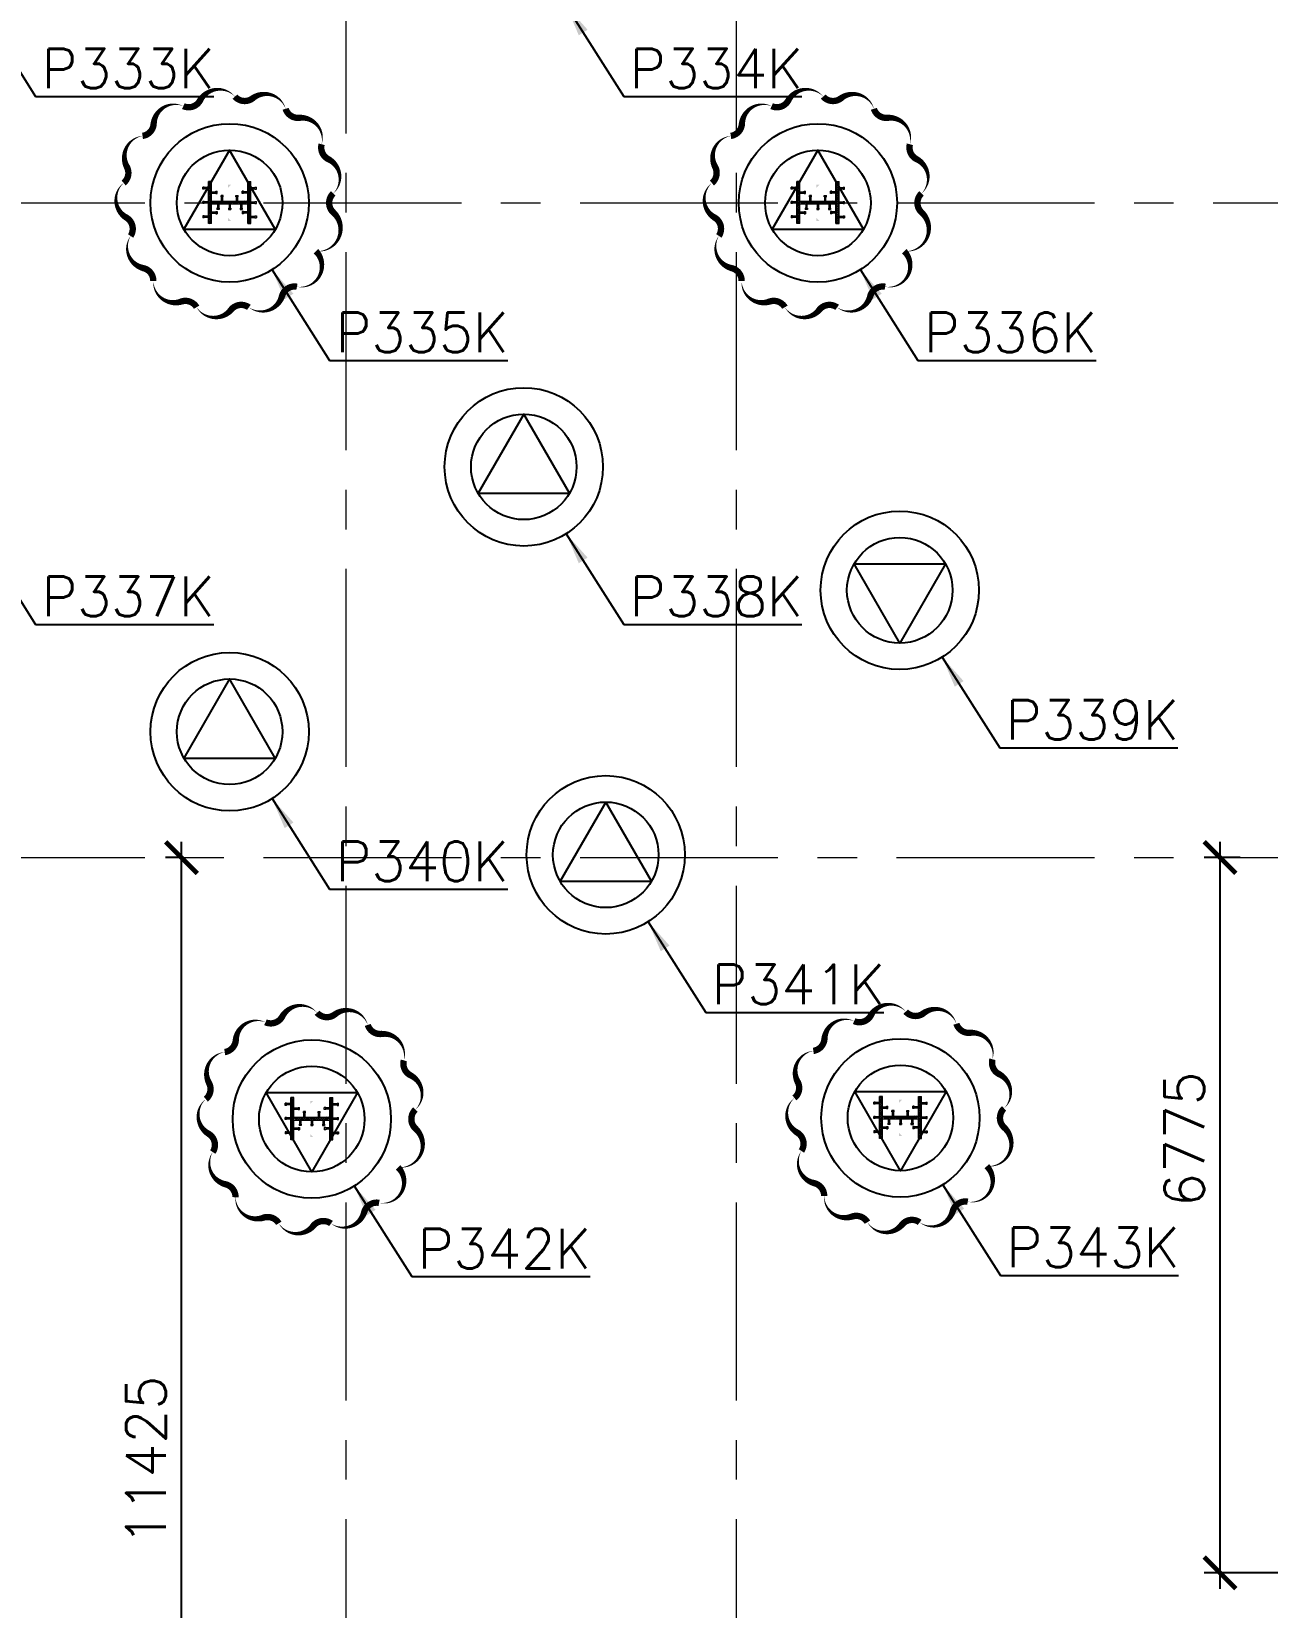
# Model space of a CAD drawing. Header units: millimetres. Extents: x -346728 to 1320345, y -537202 to -385966.
# Drawn here: x 154661 to 166374, y -492045 to -477119 of the extents above; entities that cross this region are included whole.
import ezdxf

# ---------------------------------------------------------------- set-up
doc = ezdxf.new("R2010")
doc.units = ezdxf.units.MM
doc.header["$LTSCALE"] = 100
doc.linetypes.add('X1326_GLB$0$CENTER', pattern=[2, 1.25, -0.25, 0.25, -0.25])
doc.layers.add('CL load', color=1, linetype='Continuous', plot=False)
for name, color, linetype in [('hach', 253, 'Continuous'), ('PILE MARK', 8, 'Continuous'), ('PL', 3, 'Continuous')]:
    doc.layers.add(name, color=color, linetype=linetype)
for name, color, linetype, lineweight in [('KCMANH', 8, 'Continuous', 13), ('KINGPOST', 5, 'Continuous', 20), ('X1326_GLB$0$A-tim', 8, 'X1326_GLB$0$CENTER', 9)]:
    doc.layers.add(name, color=color, linetype=linetype, lineweight=lineweight)
doc.styles.add('simplex', font='simplex.shx')
doc.dimstyles.new('100', dxfattribs={"dimscale": 150, "dimtxt": 2.5, "dimasz": 2, "dimexe": 1, "dimexo": 1, "dimgap": 1, "dimtad": 1, "dimdec": 0, "dimzin": 0, "dimdsep": 46, "dimtxsty": 'simplex', "dimblk": 'ARCHTICK', "dimcen": 1, "dimdle": 1, "dimclrd": 256, "dimclre": 256, "dimclrt": 6, "dimadec": 0, "dimazin": 0, "dimtfac": 1, "dimtdec": 0, "dimtix": 1, "dimtmove": 2, "dimatfit": 3, "dimfxl": 1, "dimtolj": 1, "dimtzin": 0, "dimarcsym": 0})
pattern_1 = [(45, (188543.33, 11377564.439), (-8.980256121, 8.980256121), []), (135, (188543.33, 11377564.439), (-8.980256121, -8.980256121), [])]

# ---------------------------------------------------------------- blocks, each defined once
blk = doc.blocks.new('_ArchTick')
at = {"color": 0, "linetype": 'ByBlock', "const_width": 0.15}
blk.add_lwpolyline([(-0.5, -0.5), (0.5, 0.5)], dxfattribs=at)
blk = doc.blocks.new('*D510')
at = {"layer": 'CL load', "lineweight": -2, "transparency": 16777216}
for p, q in [((156082, -496517), (156082, -484792)), ((156086, -484942), (155932, -484942)), ((157014, -496367), (155932, -496367))]:
    blk.add_line(p, q, dxfattribs=at)
at = {"layer": 'DEFPOINTS', "color": 0, "transparency": 16777216}
for p in [(156082, -484942), (156236, -484942, 0), (157164, -496367, 0)]:
    blk.add_point(p, dxfattribs=at)
at = {"layer": 'CL load', "lineweight": -2, "transparency": 16777216, "xscale": 300, "yscale": 300, "zscale": 300}
for p, rotation in [((156082, -484942), 90), ((156082, -496367), 270)]:
    blk.add_blockref('_ArchTick', p, dxfattribs=dict(at, rotation=rotation))
at = {"layer": 'CL load', "color": 6, "transparency": 16777216, "insert": (155745, -490654), "char_height": 375, "attachment_point": 5, "rotation": 90, "style": 'simplex'}
blk.add_mtext('\\A1;11425', dxfattribs=at)
blk = doc.blocks.new('*D512')
at = {"layer": 'CL load', "lineweight": -2, "transparency": 16777216}
for p, q in [((165925, -491867), (165925, -484792)), ((166114, -484942), (165775, -484942)), ((168189, -491717), (165775, -491717))]:
    blk.add_line(p, q, dxfattribs=at)
at = {"layer": 'DEFPOINTS', "color": 0, "transparency": 16777216}
for p in [(165925, -484942), (166264, -484942, 0), (168339, -491717)]:
    blk.add_point(p, dxfattribs=at)
at = {"layer": 'CL load', "lineweight": -2, "transparency": 16777216, "xscale": 300, "yscale": 300, "zscale": 300}
for p, rotation in [((165925, -484942), 90), ((165925, -491717), 270)]:
    blk.add_blockref('_ArchTick', p, dxfattribs=dict(at, rotation=rotation))
at = {"layer": 'CL load', "color": 6, "transparency": 16777216, "insert": (165587, -487609), "char_height": 375, "attachment_point": 5, "rotation": 90, "style": 'simplex'}
blk.add_mtext('\\A1;6775', dxfattribs=at)
blk = doc.blocks.new('LVL-KHUNGTEN')
blk.add_lwpolyline([(61072.9, 41092.8), (119123.5, 41092.8), (119123.5, 61.9), (61072.9, 61.9)], close=True)
blk = doc.blocks.new('KP50')
at = {"ltscale": 0.1}
h = blk.add_hatch(color=6, dxfattribs=at)
h.dxf.hatch_style = 1
h.paths.add_polyline_path([(14, 171), (-14, 171), (-14, 142)])
h.paths.add_polyline_path([(-14, -142), (-14, -171), (14, -171)])
at = {"layer": 'KCMANH', "linetype": 'ByBlock'}
h = blk.add_hatch(dxfattribs=at)
h.set_pattern_fill('ANSI37', color=6, scale=4, style=0)
h.set_pattern_definition(pattern_1)
h.paths.add_polyline_path([(-200, 200), (-200, 171), (200, 171), (200, 200)])
h = blk.add_hatch(dxfattribs=at)
h.set_pattern_fill('ANSI37', color=6, scale=4, style=0)
h.set_pattern_definition([(45, (188728.93, 11377564.439), (-8.980256121, 8.980256121), []), (135, (188728.93, 11377564.439), (-8.980256121, -8.980256121), [])])
h.paths.add_polyline_path([(14, 171), (-14, 142), (-14, -142), (14, -171)])
h = blk.add_hatch(dxfattribs=at)
h.set_pattern_fill('ANSI37', color=6, scale=4, style=0)
h.set_pattern_definition(pattern_1)
h.paths.add_polyline_path([(-200, -171), (-200, -200), (200, -200), (200, -171)])
for p, q in [((-125, 253), (-146, 253)), ((-146, 240), (-146, 253)), ((-125, 240), (-146, 240)), ((-142, 200), (-142, 240)), ((-129, 200), (-129, 240)), ((-125, 240), (-125, 253)), ((-102, 171), (-102, 131)), ((-89, 171), (-89, 131)), ((-10, 253), (10, 253)), ((-10, 240), (-10, 253)), ((-10, 240), (10, 240)), ((-6, 200), (-6, 240)), ((6, 200), (6, 240)), ((10, 240), (10, 253)), ((89, 171), (89, 131)), ((102, 171), (102, 131)), ((125, 253), (146, 253)), ((125, 240), (125, 253)), ((125, 240), (146, 240)), ((129, 200), (129, 240)), ((142, 200), (142, 240)), ((146, 240), (146, 253)), ((-85, 131), (-106, 131)), ((-106, 131), (-106, 118)), ((-85, 118), (-106, 118)), ((-85, 131), (-85, 118)), ((-67, 100), (-67, 120)), ((-54, 120), (-67, 120)), ((-54, 100), (-67, 100)), ((-67, 10), (-67, -10)), ((-54, 10), (-67, 10)), ((-54, 100), (-54, 120)), ((-14, 116), (-54, 116)), ((-14, 104), (-54, 104)), ((-54, 10), (-54, -10)), ((-14, 6), (-54, 6)), ((14, 76), (54, 76)), ((14, 64), (54, 64)), ((54, 60), (54, 80)), ((54, 80), (67, 80)), ((54, 60), (67, 60)), ((67, 60), (67, 80)), ((85, 131), (106, 131)), ((85, 131), (85, 118)), ((85, 118), (106, 118)), ((106, 131), (106, 118)), ((-85, -118), (-106, -118)), ((-106, -131), (-106, -118)), ((-85, -131), (-106, -131)), ((-102, -171), (-102, -131)), ((-89, -171), (-89, -131)), ((-85, -131), (-85, -118)), ((-54, -10), (-67, -10)), ((-67, -100), (-67, -120)), ((-54, -100), (-67, -100)), ((-54, -120), (-67, -120)), ((-14, -6), (-54, -6)), ((-54, -100), (-54, -120)), ((-14, -104), (-54, -104)), ((-14, -116), (-54, -116)), ((14, -64), (54, -64)), ((14, -76), (54, -76)), ((54, -60), (54, -80)), ((54, -60), (67, -60)), ((54, -80), (67, -80)), ((67, -60), (67, -80)), ((85, -118), (106, -118)), ((85, -131), (85, -118)), ((85, -131), (106, -131)), ((89, -171), (89, -131)), ((102, -171), (102, -131)), ((106, -131), (106, -118)), ((-125, -240), (-146, -240)), ((-146, -240), (-146, -253)), ((-125, -253), (-146, -253)), ((-142, -200), (-142, -240)), ((-129, -200), (-129, -240)), ((-125, -240), (-125, -253)), ((-10, -240), (10, -240)), ((-10, -240), (-10, -253)), ((-10, -253), (10, -253)), ((-6, -200), (-6, -240)), ((6, -200), (6, -240)), ((10, -240), (10, -253)), ((125, -240), (146, -240)), ((125, -240), (125, -253)), ((125, -253), (146, -253)), ((129, -200), (129, -240)), ((142, -200), (142, -240)), ((146, -240), (146, -253))]:
    blk.add_line(p, q, dxfattribs=at)
at = {"layer": 'KINGPOST', "color": 6, "linetype": 'ByBlock'}
for p, q in [((-200, 200), (200, 200)), ((-200, 171), (-200, 200)), ((-200, 171), (200, 171)), ((-14, 171), (-14, -171)), ((-14, 142), (14, 171)), ((14, 171), (14, -171)), ((200, 171), (200, 200)), ((-14, -142), (14, -171)), ((-200, -171), (200, -171)), ((-200, -171), (-200, -200)), ((-200, -200), (200, -200)), ((200, -171), (200, -200))]:
    blk.add_line(p, q, dxfattribs=at)
blk.add_lwpolyline([(-14, 0), (14, 0)], dxfattribs=at)
blk = doc.blocks.new('B1 Kingpost Layout Plan1')
at = {"layer": 'KCMANH', "linetype": 'ByBlock', "rotation": 90}
for p in [(6175, -63972, 0), (11750, -63972, 0), (6954, -72648, 0), (12532, -72638, 0)]:
    blk.add_blockref('KP50', p, dxfattribs=at)

msp = doc.modelspace()

# ---------------------------------------------------------------- hatches: boundary and pattern name
at = {"ltscale": 0.1}
h = msp.add_hatch(color=6, dxfattribs=at)
h.dxf.hatch_style = 1
h.paths.add_polyline_path([(156553, -478570.6), (156524.2, -478570.6), (156524.2, -478599.4)])
h.paths.add_polyline_path([(156524.2, -478884.2), (156524.2, -478913), (156553, -478913)])
h = msp.add_hatch(color=6, dxfattribs=at)
h.dxf.hatch_style = 1
h.paths.add_polyline_path([(162128, -478570.6), (162099.2, -478570.6), (162099.2, -478599.4)])
h.paths.add_polyline_path([(162099.2, -478884.2), (162099.2, -478913), (162128, -478913)])
h = msp.add_hatch(color=6, dxfattribs=at)
h.dxf.hatch_style = 1
h.paths.add_polyline_path([(157331.7, -487247.4), (157302.9, -487247.4), (157302.9, -487276.2)])
h.paths.add_polyline_path([(157302.9, -487561), (157302.9, -487589.8), (157331.7, -487589.8)])
h = msp.add_hatch(color=6, dxfattribs=at)
h.dxf.hatch_style = 1
h.paths.add_polyline_path([(162910.2, -487236.5), (162881.4, -487236.5), (162881.4, -487265.3)])
h.paths.add_polyline_path([(162881.4, -487550.1), (162881.4, -487578.9), (162910.2, -487578.9)])
at = {"layer": 'hach'}
h = msp.add_hatch(dxfattribs=at)
h.set_pattern_fill('ANSI31', color=256, scale=70)
h.set_pattern_definition([(45, (121918.56, -508591.22), (-157.15448, 157.15448), [])])
h.paths.add_polyline_path([(142200.7, -410142.2), (128621.2, -428107.5), (155914.1, -501359), (162214.1, -503970.9), (238136.4, -469396.6), (242695.2, -462329.4), (242687.2, -415142.7), (237685.1, -410142.2)])
h.paths.add_polyline_path([(142797.9, -411342.2), (129975.7, -428305.7), (156856.2, -500450.6), (162191.6, -502662.6), (237318.8, -468450.4), (241495.1, -461976.1), (241487, -415639.4), (237188.2, -411342.2)], flags=16)
h = msp.add_hatch(dxfattribs=at)
h.set_pattern_fill('AR-CONC', color=256, scale=4)
h.set_pattern_definition([(50, (121918.56, -508591.2), (728.7387, -63.7563), [76.2, -838.2]), (355, (121918.56, -508591.2), (-140.9737, 764.2274), [60.96, -670.5623]), (100.45144, (121979.3, -508596.54), (587.765, 700.471), [64.76, -712.361]), (46.1842, (121918.6, -508388), (1084.316, -168.1693), [114.3, -1257.3]), (96.63556, (122008.9, -508402), (949.6165, 989.7045), [97.14, -1068.5424]), (351.18415, (121918.6, -508388), (949.6165, 989.7045), [91.44, -1005.839]), (21, (122020.16, -508438.8), (606.4576, -409.0608), [76.2, -838.2]), (326, (122020.16, -508438.8), (247.208, 736.752), [60.96, -670.56]), (71.45144, (122070.7, -508472.9), (853.6657, 327.691), [64.76, -712.3598]), (37.5, (121918.56, -508591.22), (12.3544, 338.22016), [0, -662.432, 0, -680.72, 0, -673.1]), (7.5, (121918.56, -508591.22), (267.27865, 400.7223), [0, -388.112, 0, -647.192, 0, -256.54]), (327.5, (121692, -508591.22), (542.3624, -22.91498), [0, -254, 0, -792.48, 0, -1051.56]), (317.5, (121590.4, -508591.2), (592.5167, 101.706), [0, -330.2, 0, -526.288, 0, -746.76])])
h.paths.add_polyline_path([(142200.7, -410142.2), (128621.2, -428107.5), (155914.1, -501359), (162214.1, -503970.9), (238136.4, -469396.6), (242695.2, -462329.4), (242687.2, -415142.7), (237685.1, -410142.2)])
h.paths.add_polyline_path([(142797.9, -411342.2), (129975.7, -428305.7), (156856.2, -500450.6), (162191.6, -502662.6), (237318.8, -468450.4), (241495.1, -461976.1), (241487, -415639.4), (237188.2, -411342.2)], flags=16)

# ---------------------------------------------------------------- linework, layer by layer
at = {"color": 6, "elevation": -2718.3}
for points in [[(157520.7, -478652, 0, 60, 0.5205671), (157474, -478327.5, 60, 60, -0.3534527), (157410.4, -478186.4, 0, 60, 0.5205671), (157198, -477936.2, 60, 60, -0.3534915), (157069, -477850.5, 0, 60, 0.5205671), (156756.2, -477751.6, 60, 60, -0.3944899), (156588.9, -477735.1, 0, 60, 0.520567), (156258, -477771.9, 60, 60, -0.3907151), (156099.8, -477825.3, 0, 60, 0.520567), (155818.5, -477994.1, 60, 60, -0.3534934), (155712.9, -478107.4, 0, 60, 0.5205671), (155564.4, -478400.1, 60, 60, -0.3571345), (155534.1, -478553.2, 0, 60, 0.520567), (155559.8, -478880.9, 60, 60, -0.4289707), (155600.1, -479054.8, 0, 60, 0.520567), (155720.9, -479359.6, 60, 60, -0.3534582), (155815.5, -479482.1, 0, 60, 0.520567), (156080.2, -479676.2, 60, 60, -0.3534893), (156225.5, -479729.7, 0, 60, 0.5205671), (156552.7, -479753.2, 60, 60, -0.3982747), (156720.7, -479731.3, 0, 60, 0.520567), (157035.3, -479622.9, 60, 60, -0.3869502), (157176.4, -479535.7, 0, 60, 0.7314349), (157357, -479199.4, 0, 60, 0.7206829), (157521.6, -478832.5, 60, 60, -0.4358983)], [(163095.6, -478652, 0, 60, 0.5205671), (163048.9, -478327.5, 60, 60, -0.3534527), (162985.3, -478186.4, 0, 60, 0.5205671), (162773, -477936.2, 60, 60, -0.3534915), (162644, -477850.5, 0, 60, 0.5205671), (162331.2, -477751.6, 60, 60, -0.3944899), (162163.8, -477735.1, 0, 60, 0.520567), (161833, -477771.9, 60, 60, -0.3907151), (161674.7, -477825.3, 0, 60, 0.520567), (161393.4, -477994.1, 60, 60, -0.3534934), (161287.9, -478107.4, 0, 60, 0.5205671), (161139.4, -478400.1, 60, 60, -0.3571345), (161109.1, -478553.2, 0, 60, 0.520567), (161134.8, -478880.9, 60, 60, -0.4289707), (161175.1, -479054.8, 0, 60, 0.520567), (161295.9, -479359.6, 60, 60, -0.3534582), (161390.5, -479482.1, 0, 60, 0.520567), (161655.2, -479676.2, 60, 60, -0.3534893), (161800.5, -479729.7, 0, 60, 0.5205671), (162127.7, -479753.2, 60, 60, -0.3982747), (162295.6, -479731.3, 0, 60, 0.520567), (162610.3, -479622.9, 60, 60, -0.3869502), (162751.3, -479535.7, 0, 60, 0.7314349), (162931.9, -479199.4, 0, 60, 0.7206829), (163096.6, -478832.5, 60, 60, -0.4358983)], [(158299.3, -487328.8, 0, 60, 0.5205671), (158252.6, -487004.3, 60, 60, -0.3534527), (158189, -486863.1, 0, 60, 0.5205671), (157976.6, -486612.9, 60, 60, -0.3534915), (157847.7, -486527.2, 0, 60, 0.5205671), (157534.9, -486428.3, 60, 60, -0.3944899), (157367.5, -486411.9, 0, 60, 0.520567), (157036.7, -486448.6, 60, 60, -0.3907151), (156878.4, -486502, 0, 60, 0.520567), (156597.1, -486670.9, 60, 60, -0.3534934), (156491.6, -486784.2, 0, 60, 0.5205671), (156343.1, -487076.9, 60, 60, -0.3571345), (156312.8, -487230, 0, 60, 0.520567), (156338.5, -487557.7, 60, 60, -0.4289707), (156378.8, -487731.6, 0, 60, 0.520567), (156499.5, -488036.4, 60, 60, -0.3534582), (156594.2, -488158.9, 0, 60, 0.520567), (156858.9, -488353, 60, 60, -0.3534893), (157004.2, -488406.4, 0, 60, 0.5205671), (157331.4, -488430, 60, 60, -0.3982747), (157499.3, -488408, 0, 60, 0.520567), (157814, -488299.6, 60, 60, -0.3869502), (157955, -488212.5, 0, 60, 0.7314349), (158135.6, -487876.2, 0, 60, 0.7206829), (158300.3, -487509.2, 60, 60, -0.4358983)], [(163877.8, -487317.9, 0, 60, 0.5205671), (163831.1, -486993.4, 60, 60, -0.3534527), (163767.5, -486852.3, 0, 60, 0.5205671), (163555.1, -486602.1, 60, 60, -0.3534915), (163426.2, -486516.4, 0, 60, 0.5205671), (163113.4, -486417.5, 60, 60, -0.3944899), (162946, -486401, 0, 60, 0.520567), (162615.1, -486437.8, 60, 60, -0.3907151), (162456.9, -486491.2, 0, 60, 0.520567), (162175.6, -486660, 60, 60, -0.3534934), (162070.1, -486773.3, 0, 60, 0.5205671), (161921.6, -487066, 60, 60, -0.3571345), (161891.2, -487219.1, 0, 60, 0.520567), (161917, -487546.8, 60, 60, -0.4289707), (161957.3, -487720.7, 0, 60, 0.520567), (162078, -488025.5, 60, 60, -0.3534582), (162172.7, -488148, 0, 60, 0.520567), (162437.3, -488342.1, 60, 60, -0.3534893), (162582.7, -488395.5, 0, 60, 0.5205671), (162909.9, -488419.1, 60, 60, -0.3982747), (163077.8, -488397.2, 0, 60, 0.520567), (163392.4, -488288.8, 60, 60, -0.3869502), (163533.5, -488201.6, 0, 60, 0.7314349), (163714.1, -487865.3, 0, 60, 0.7206829), (163878.7, -487498.4, 60, 60, -0.4358983)]]:
    msp.add_lwpolyline(points, format="xyseb", close=True, dxfattribs=at)
at = {"layer": 'PL', "elevation": -1404.9}
for points in [[(156105.6, -478991.8), (156971.6, -478991.8), (156538.6, -478241.8)], [(156105.6, -478991.8), (156971.6, -478991.8), (156538.6, -478241.8)], [(161680.6, -478991.8), (162546.6, -478991.8), (162113.6, -478241.8)], [(161680.6, -478991.8), (162546.6, -478991.8), (162113.6, -478241.8)], [(158893.1, -481491.8), (159759.1, -481491.8), (159326.1, -480741.8)], [(158893.1, -481491.8), (159759.1, -481491.8), (159326.1, -480741.8)], [(162456.1, -482160.7), (163322.2, -482160.7), (162889.2, -482910.7)], [(162456.1, -482160.7), (163322.2, -482160.7), (162889.2, -482910.7)], [(156105.6, -484000.3), (156971.6, -484000.3), (156538.6, -483250.3)], [(156105.6, -484000.3), (156971.6, -484000.3), (156538.6, -483250.3)], [(159669.8, -485166.2), (160535.8, -485166.2), (160102.8, -484416.2)], [(159669.8, -485166.2), (160535.8, -485166.2), (160102.8, -484416.2)], [(156884.3, -487168.6), (157750.3, -487168.6), (157317.3, -487918.6)], [(156884.3, -487168.6), (157750.3, -487168.6), (157317.3, -487918.6)], [(162462.7, -487157.7), (163328.8, -487157.7), (162895.8, -487907.7)], [(162462.7, -487157.7), (163328.8, -487157.7), (162895.8, -487907.7)]]:
    msp.add_lwpolyline(points, close=True, dxfattribs=at)
at = {"layer": 'PL'}
for centre, radius in [((156538.6, -478741.8, -1404.9), 750), ((156538.6, -478741.8, -1404.9), 750), ((162113.6, -478741.8, -1404.9), 750), ((162113.6, -478741.8, -1404.9), 750), ((156538.6, -478741.8, -1404.9), 500), ((156538.6, -478741.8, -1404.9), 500), ((162113.6, -478741.8, -1404.9), 500), ((162113.6, -478741.8, -1404.9), 500), ((159326.1, -481241.8, -1404.9), 750), ((159326.1, -481241.8, -1404.9), 750), ((159326.1, -481241.8, -1404.9), 500), ((159326.1, -481241.8, -1404.9), 500), ((162889.2, -482410.7, -1404.9), 750), ((162889.2, -482410.7, -1404.9), 750), ((162889.2, -482410.7, -1404.9), 500), ((162889.2, -482410.7, -1404.9), 500), ((156538.6, -483750.3, -1404.9), 750), ((156538.6, -483750.3, -1404.9), 750), ((156538.6, -483750.3, -1404.9), 500), ((156538.6, -483750.3, -1404.9), 500), ((160102.8, -484916.2, -1404.9), 750), ((160102.8, -484916.2, -1404.9), 750), ((160102.8, -484916.2, -1404.9), 500), ((160102.8, -484916.2, -1404.9), 500), ((157317.3, -487418.6, -1404.9), 750), ((157317.3, -487418.6, -1404.9), 750), ((162895.8, -487407.7, -1404.9), 750), ((162895.8, -487407.7, -1404.9), 750), ((157317.3, -487418.6, -1404.9), 500), ((157317.3, -487418.6, -1404.9), 500), ((162895.8, -487407.7, -1404.9), 500), ((162895.8, -487407.7, -1404.9), 500)]:
    msp.add_circle(centre, radius, dxfattribs=at)
at = {"layer": 'X1326_GLB$0$A-tim', "ltscale": 15}
for p, q in [((157638.6, -398208.6, -1404.9), (157638.6, -512162.7, -1404.9)), ((161338.6, -398208.6, -1404.9), (161338.6, -512162.7, -1404.9)), ((120859.5, -478741.8, -1404.9), (255546, -478741.8, -1404.9)), ((120859.5, -484941.8, -1404.9), (255546, -484941.8, -1404.9))]:
    msp.add_line(p, q, dxfattribs=at)

# ---------------------------------------------------------------- block references
at = {"extrusion": (0.00597, -2.28885e-18, 0.999982), "xscale": 3.385207865094198, "yscale": 3.385207865094198, "zscale": 3.385207865094198}
msp.add_blockref('LVL-KHUNGTEN', (-107243.5, -525073.6, -287.1), dxfattribs=at)
msp.add_blockref('B1 Kingpost Layout Plan1', (150363.7, -414766, -1404.9))

# ---------------------------------------------------------------- texts
at = {"layer": 'PILE MARK', "color": 4, "style": 'simplex'}
for s, p in [('P333K', (154756.3, -477656.4, -1404.9)), ('P334K', (160331.3, -477656.4, -1404.9)), ('P335K', (157543.8, -480156.4, -1404.9)), ('P336K', (163118.7, -480156.4, -1404.9)), ('P337K', (154756.3, -482656.4, -1404.9)), ('P338K', (160331.3, -482656.4, -1404.9)), ('P339K', (163894.3, -483825.3, -1404.9)), ('P340K', (157543.8, -485164.9, -1404.9)), ('P341K', (161107.9, -486330.8, -1404.9)), ('P342K', (158322.4, -488833.1, -1404.9)), ('P343K', (163900.9, -488822.3, -1404.9))]:
    msp.add_text(s, height=375, dxfattribs=at).set_placement(p)

# ---------------------------------------------------------------- dimensions: what is measured, and where the dimension line sits
at = {"layer": 'CL load'}
dim = msp.add_linear_dim(base=(156082.3, -484941.8, -1404.9), p1=(157163.7, -496367.1, -1404.9), p2=(156236.3, -484941.8, -1404.9), angle=90, dimstyle='100', dxfattribs=at)
dim.commit()
dim.dimension.update_dxf_attribs({"geometry": '*D510', "text_midpoint": (155744.8, -490654.4, -1404.9)})
dim = msp.add_linear_dim(base=(165924.5, -484941.8, -1404.9), p1=(168338.6, -491716.8, -1404.9), p2=(166263.6, -484941.8, -1404.9), angle=90, dimstyle='100', dxfattribs=at)
dim.commit()
dim.dimension.update_dxf_attribs({"geometry": '*D512', "text_midpoint": (165587, -487609, -1404.9), "dimtype": 160})

# ---------------------------------------------------------------- leaders
at = {"layer": 'PILE MARK'}
for points in [[(154153.3, -476874.9, -1404.9), (154698.9, -477734, -1404.9), (156387.7, -477734, -1404.9)], [(159728.2, -476874.9, -1404.9), (160273.9, -477734, -1404.9), (161962.7, -477734, -1404.9)], [(156940.7, -479374.9, -1404.9), (157486.4, -480234, -1404.9), (159175.2, -480234, -1404.9)], [(162515.7, -479374.9, -1404.9), (163061.4, -480234, -1404.9), (164750.2, -480234, -1404.9)], [(154153.3, -481874.9, -1404.9), (154698.9, -482734, -1404.9), (156387.7, -482734, -1404.9)], [(159728.2, -481874.9, -1404.9), (160273.9, -482734, -1404.9), (161962.7, -482734, -1404.9)], [(163291.3, -483043.8, -1404.9), (163837, -483902.9, -1404.9), (165525.8, -483902.9, -1404.9)], [(156940.7, -484383.4, -1404.9), (157486.4, -485242.5, -1404.9), (159175.2, -485242.5, -1404.9)], [(160504.9, -485549.3, -1404.9), (161050.6, -486408.4, -1404.9), (162739.4, -486408.4, -1404.9)], [(157719.4, -488051.6, -1404.9), (158265.1, -488910.7, -1404.9), (159953.9, -488910.7, -1404.9)], [(163297.9, -488040.8, -1404.9), (163843.6, -488899.9, -1404.9), (165532.4, -488899.9, -1404.9)]]:
    msp.add_leader(points, dimstyle='100', override={"dimgap": 1, "dimtad": 0}, dxfattribs=at)

doc.saveas('drawing.dxf')
